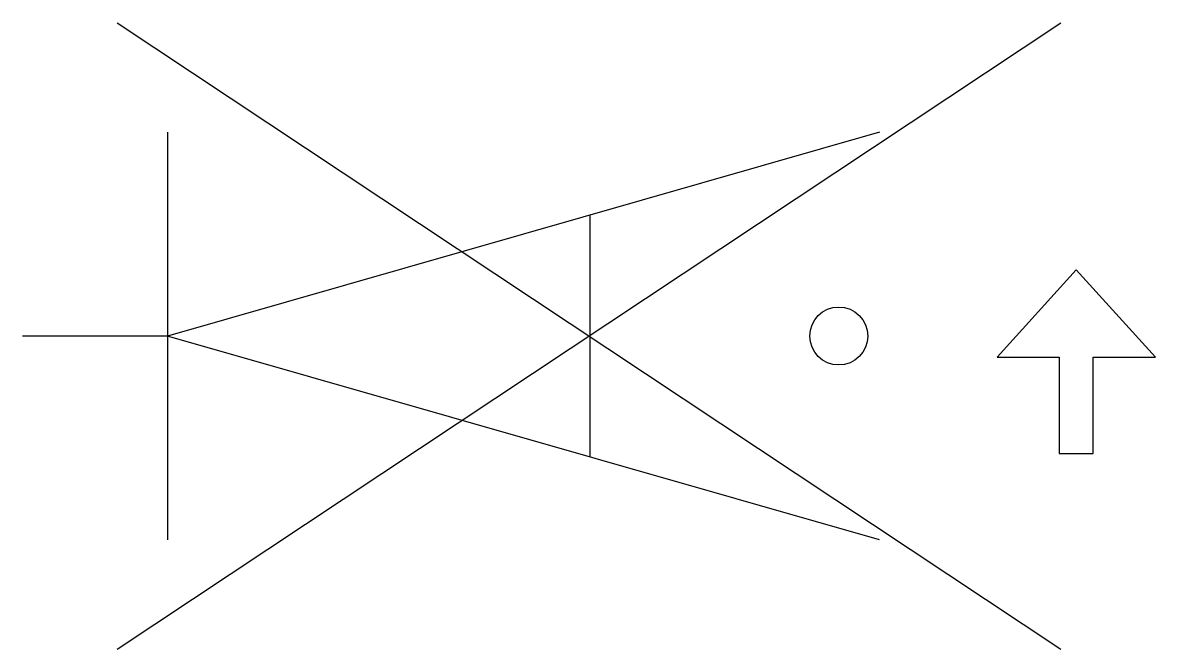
# Model space of a CAD drawing. Header units: metres. Extents: x 0 to 11.7, y -3.2 to 3.2.
import ezdxf

# ---------------------------------------------------------------- set-up
doc = ezdxf.new("R2010")
doc.units = ezdxf.units.M

msp = doc.modelspace()

# ---------------------------------------------------------------- linework, layer by layer
for p, q in [((0.978, 3.245), (10.757, -3.245)), ((0.978, -3.245), (10.757, 3.245)), ((8.878, 2.11), (1.499, 0)), ((1.499, 2.11), (1.499, -2.11)), ((5.878, -1.252), (5.878, 1.252)), ((1.499, 0), (0, 0)), ((8.878, -2.11), (1.499, 0))]:
    msp.add_line(p, q)
msp.add_lwpolyline([(10.74, -1.218), (11.09, -1.218), (11.09, -0.218), (11.735, -0.218), (10.915, 0.687), (10.095, -0.218), (10.74, -0.218)], close=True)
msp.add_circle((8.455, 0), 0.3)

doc.saveas('drawing.dxf')
